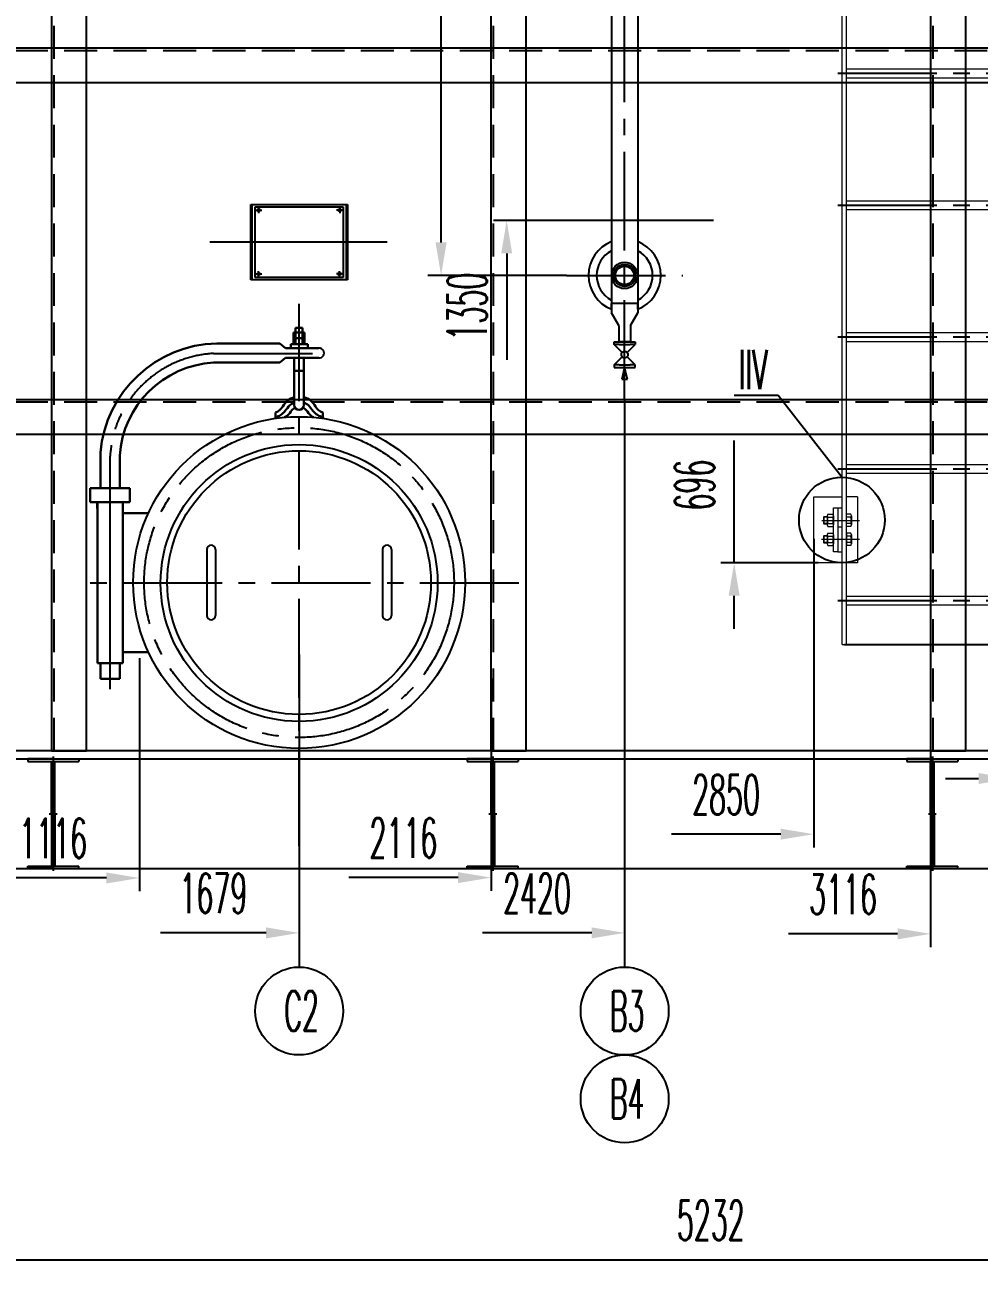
# Model space of a CAD drawing. Header units: inches. Extents: x 8294 to 197443, y -58940 to 12235.
# Drawn here: x 176081 to 178251, y -49722 to -46882 of the extents above; entities that cross this region are included whole.
import ezdxf
from ezdxf.enums import TextEntityAlignment as Align

# ---------------------------------------------------------------- set-up
doc = ezdxf.new("R2010")
doc.units = ezdxf.units.IN
doc.header["$LTSCALE"] = 300
for name, pattern in [('CENTER', [2, 1.25, -0.25, 0.25, -0.25]), ('CENTER2', [1.125, 0.75, -0.125, 0.125, -0.125]), ('DASHED2', [0.375, 0.25, -0.125])]:
    doc.linetypes.add(name, pattern=pattern)
for name, color, linetype in [('1轮廓实线层', 7, 'Continuous'), ('3中心线层', 1, 'CENTER'), ('7标注层', 4, 'Continuous'), ('CENTER', 1, 'CENTER'), ('DIM', 3, 'Continuous')]:
    doc.layers.add(name, color=color, linetype=linetype)
for name, color, linetype, lineweight in [('DRAWING', 7, 'Continuous', 30), ('ST_MA_EQUI', 7, 'Continuous', 15), ('图层1', 7, 'Continuous', 30)]:
    doc.layers.add(name, color=color, linetype=linetype, lineweight=lineweight)
doc.styles.add('cooec', font='romans.shx', dxfattribs={"width": 0.5, "bigfont": 'hztxt.shx'})
doc.styles.add('残雪', font='romans.shx', dxfattribs={"width": 0.5, "bigfont": 'hztxt.shx'})
doc.dimstyles.new('JEREH-单箭头', dxfattribs={"dimscale": 30, "dimtxt": 3, "dimasz": 2.5, "dimexe": 1, "dimexo": 0, "dimgap": 1.5, "dimtad": 1, "dimjust": 2, "dimdec": 0, "dimzin": 0, "dimdsep": 46, "dimtxsty": '残雪', "dimcen": 2.5, "dimse1": 1, "dimsd1": 1, "dimclrd": 130, "dimclre": 130, "dimclrt": 3, "dimadec": 0, "dimazin": 0, "dimtfac": 0.714286, "dimtdec": 0, "dimtmove": 0, "dimatfit": 3, "dimfxl": 1, "dimtzin": 0, "dimlwd": -1, "dimlwe": -1, "dimarcsym": 0})
doc.dimstyles.new('副本 JEREH-双', dxfattribs={"dimscale": 30, "dimtxt": 3, "dimasz": 2.5, "dimexe": 1, "dimexo": 0, "dimgap": 1.5, "dimtad": 1, "dimdec": 0, "dimzin": 0, "dimdsep": 46, "dimtxsty": 'cooec', "dimcen": 2.5, "dimclrd": 130, "dimclre": 130, "dimclrt": 3, "dimadec": 0, "dimazin": 0, "dimtfac": 0.714286, "dimtdec": 0, "dimtmove": 0, "dimatfit": 3, "dimfxl": 1, "dimtzin": 0, "dimlwd": -1, "dimlwe": -1, "dimarcsym": 0})

# ---------------------------------------------------------------- blocks, each defined once
blk = doc.blocks.new('A$C7E0533BE')
at = {"layer": '7标注层', "linetype": 'DASHED2'}
blk.add_line((2078.6, 2636.8), (2078.6, -1363.2), dxfattribs=at)
at = {"layer": '7标注层'}
blk.add_lwpolyline([(2004.6, -1363.2), (2084.6, -1363.2), (2084.6, 2636.8), (2004.6, 2636.8)], close=True, dxfattribs=at)
blk = doc.blocks.new('A$C55394B92')
at = {"layer": '7标注层', "linetype": 'DASHED2'}
blk.add_line((0, -6), (5192, -6), dxfattribs=at)
at = {"layer": '7标注层'}
blk.add_lwpolyline([(5192, 0), (5192, -80), (0, -80), (0, 0)], close=True, dxfattribs=at)
blk = doc.blocks.new('A$C7E4D7AD5')
at = {"lineweight": -3}
for p, q in [((-24.2, -151), (24.2, -151)), ((13.5, -151), (-13.5, -151)), ((13.5, -151), (-13.5, -151))]:
    blk.add_line(p, q, dxfattribs=at)
at = {"layer": '7标注层', "color": 1, "linetype": 'CENTER2'}
for p, q in [((0, -281), (0, 2843.2)), ((-132.1, 0), (132.1, 0))]:
    blk.add_line(p, q, dxfattribs=at)
at = {"layer": '图层1', "lineweight": -3}
for p, q in [((-30, 2663.7), (-30, -85.4)), ((30, 2663.7), (30, -85.4)), ((0, 0), (0, 0)), ((30, -64), (-30, -64)), ((-30, -76.9), (-30, -64)), ((30, -76.9), (30, -64)), ((-27.2, -90.3), (-30, -85.4)), ((-13.5, -114), (-30, -85.4)), ((13.5, -114), (30, -85.4)), ((27.2, -90.3), (30, -85.4)), ((-13.5, -114), (-13.5, -151)), ((13.5, -114), (13.5, -151)), ((-24.2, -157.3), (-24.2, -151)), ((-5.4, -175.2), (-24.2, -157.3)), ((-12.3, -157.3), (-24.2, -157.3)), ((-12.3, -157.3), (12.3, -157.3)), ((5.4, -175.2), (24.2, -157.3)), ((24.2, -157.3), (12.3, -157.3)), ((24.2, -151), (24.2, -157.3)), ((-24.2, -203.4), (-5.4, -185.5)), ((24.2, -203.4), (5.4, -185.5)), ((-24.2, -203.4), (-24.2, -209.7)), ((-12.3, -203.4), (-24.2, -203.4)), ((-24.2, -209.7), (24.2, -209.7)), ((-12.3, -203.4), (12.3, -203.4)), ((0, -209.7), (-6.7, -235.9)), ((6.7, -235.9), (0, -209.7)), ((24.2, -203.4), (12.3, -203.4)), ((24.2, -209.7), (24.2, -203.4)), ((-6.7, -235.9), (6.7, -235.9)), ((-6.7, -235.9), (6.7, -235.9))]:
    blk.add_line(p, q, dxfattribs=at)
for centre, radius in [((0, 0), 30), ((0, 0), 25), ((0, 0), 21), ((0, -180.3), 7.48)]:
    blk.add_circle(centre, radius, dxfattribs=at)
for radius, start, end in [(82.5, 111.3237, 248.6763), (82.5, 291.3237, 68.6763), (82.5, 291.3237, 68.6763), (82.5, 291.3237, 68.6763), (63.7, 118.0725, 241.9275), (63.7, 298.0725, 61.9275)]:
    blk.add_arc((0, 0), radius, start, end, dxfattribs=at)
blk = doc.blocks.new('A$C2849611A')
at = {"layer": '1轮廓实线层'}
for p, q in [((0, 0), (0, -6)), ((58, 0), (0, 0)), ((0, -6), (116, -6)), ((50, 0), (66, 0)), ((54, -125), (54, -6)), ((58, 0), (116, 0)), ((62, -125), (62, -6)), ((116, 0), (116, -6)), ((54, -125), (54, -244)), ((62, -125), (62, -244)), ((0, -250), (0, -244)), ((0, -244), (116, -244)), ((58, -250), (0, -250)), ((50, -250), (66, -250)), ((58, -250), (116, -250)), ((116, -250), (116, -244))]:
    blk.add_line(p, q, dxfattribs=at)
at = {"layer": '3中心线层'}
for p, q in [((58, 5), (58, -255)), ((49, -125), (67, -125))]:
    blk.add_line(p, q, dxfattribs=at)
blk = doc.blocks.new('A$C22745D0A')
at = {"layer": '7标注层', "color": 1, "linetype": 'CENTER2'}
for p, q in [((-220, 1210), (220, 1210)), ((-220, 910), (220, 910)), ((-220, 610), (220, 610)), ((-220, 310), (220, 310)), ((-220, 10), (220, 10))]:
    blk.add_line(p, q, dxfattribs=at)
at = {"layer": 'ST_MA_EQUI', "color": 7}
for p, q in [((-210, -90), (-210, 1960)), ((-200, -90), (-200, 1960)), ((-200, 1220), (200, 1220)), ((-200, 1200), (200, 1200)), ((-200, 920), (200, 920)), ((-200, 900), (200, 900)), ((-200, 620), (200, 620)), ((-200, 600), (200, 600)), ((-200, 320), (200, 320)), ((-200, 300), (200, 300)), ((-275, 246), (-210, 246)), ((-275, 96), (-275, 246)), ((-175, 246), (-200, 246)), ((-175, 246), (-175, 96)), ((-251.9, 200.5), (-252.9, 199.5)), ((-244.1, 199.5), (-252.9, 199.5)), ((-252.9, 199.5), (-252.9, 185.5)), ((-244.1, 200.5), (-251.9, 200.5)), ((-251.9, 200.5), (-251.9, 184.5)), ((-244.1, 202.9), (-244.1, 182.1)), ((-243, 206.4), (-231.1, 206.4)), ((-243, 199.5), (-231.1, 199.5)), ((-230, 121), (-230, 221)), ((-230, 221), (-220, 221)), ((-230, 202.9), (-230, 182.1)), ((-220, 221), (-210, 221)), ((-220, 221), (-220, 121)), ((-190.3, 206.4), (-200, 206.4)), ((-190.3, 199.5), (-200, 199.5)), ((-189.2, 202.9), (-189.2, 182.1)), ((-256.5, 192.5), (-170.6, 192.5)), ((-252.9, 185.5), (-251.9, 184.5)), ((-244.1, 185.5), (-252.9, 185.5)), ((-251.9, 184.5), (-244.1, 184.5)), ((-243, 185.6), (-231.1, 185.6)), ((-243, 178.7), (-231.1, 178.7)), ((-220, 177.9), (-210, 177.9)), ((-190.3, 185.6), (-200, 185.6)), ((-190.3, 178.7), (-200, 178.7)), ((-257, 149.5), (-170.6, 149.5)), ((-251.9, 157.5), (-252.9, 156.5)), ((-244.1, 156.5), (-252.9, 156.5)), ((-252.9, 156.5), (-252.9, 142.5)), ((-252.9, 142.5), (-251.9, 141.5)), ((-244.1, 142.5), (-252.9, 142.5)), ((-244.1, 157.5), (-251.9, 157.5)), ((-251.9, 157.5), (-251.9, 141.5)), ((-244.1, 159.9), (-244.1, 139.1)), ((-243, 163.3), (-231.1, 163.3)), ((-243, 156.4), (-231.1, 156.4)), ((-243, 142.5), (-231.1, 142.5)), ((-230, 159.9), (-230, 139.1)), ((-190.3, 163.3), (-200, 163.3)), ((-200, 163.3), (-200, 135.6)), ((-190.3, 156.4), (-200, 156.4)), ((-190.3, 142.5), (-200, 142.5)), ((-189.2, 159.9), (-189.2, 139.1)), ((-251.9, 141.5), (-244.1, 141.5)), ((-243, 135.6), (-231.1, 135.6)), ((-220, 121), (-230, 121)), ((-220, 121), (-210, 121)), ((-190.3, 135.6), (-200, 135.6)), ((-210, 96), (-275, 96)), ((-175, 96), (-200, 96)), ((-200, 20), (200, 20)), ((-200, 0), (200, 0)), ((-210, -90), (-200, -90))]:
    blk.add_line(p, q, dxfattribs=at)
for centre, radius, start, end in [((-238, 202.9), 6.13, 145.6158, 214.3842), ((-221.2, 192.5), 22.9, 162.412, 197.588), ((-236.1, 202.9), 6.13, 325.6158, 34.3842), ((-252.9, 192.5), 22.9, 342.412, 17.588), ((-195.4, 202.9), 6.13, 325.6158, 34.3842), ((-212.2, 192.5), 22.9, 342.412, 17.588), ((-238, 182.1), 6.13, 145.6158, 214.3842), ((-236.1, 182.1), 6.13, 325.6158, 34.3842), ((-195.4, 182.1), 6.13, 325.6158, 34.3842), ((-238, 159.9), 6.13, 145.6158, 214.3842), ((-221.2, 149.5), 22.9, 162.412, 197.588), ((-238, 139.1), 6.13, 145.6158, 214.3842), ((-236.1, 159.9), 6.13, 325.6158, 34.3842), ((-252.9, 149.5), 22.9, 342.412, 17.588), ((-236.1, 139.1), 6.13, 325.6158, 34.3842), ((-195.4, 159.9), 6.13, 325.6158, 34.3842), ((-212.2, 149.5), 22.9, 342.412, 17.588), ((-195.4, 139.1), 6.13, 325.6158, 34.3842)]:
    blk.add_arc(centre, radius, start, end, dxfattribs=at)
blk = doc.blocks.new('A$C0BCF288D')
for p, q in [((-210, 75), (-210, -75)), ((-190, 75), (-190, -75)), ((190, 75), (190, -75)), ((210, 75), (210, -75))]:
    blk.add_line(p, q)
blk.add_circle((0, 0), 377.5)
for centre, radius, start, end in [((45.9, 522.4), 11, 264.5707, 95.4293), ((-200, 75), 10, 0, 180), ((200, 75), 10, 0, 180), ((-200, -75), 10, 180, 0), ((200, -75), 10, 180, 0)]:
    blk.add_arc(centre, radius, start, end)
at = {"layer": '1轮廓实线层'}
blk.add_line((-460, 183), (-460, 168.8), dxfattribs=at)
blk.add_circle((0, 0), 300, dxfattribs=at)
at = {"layer": '7标注层', "color": 1, "linetype": 'CENTER2'}
blk.add_line((-194.8, 521.4), (55.3, 521.4), dxfattribs=at)
blk.add_circle((0, 0), 352.5, dxfattribs=at)
at = {"layer": '7标注层'}
blk.add_circle((0, -1), 315, dxfattribs=at)
at = {"layer": '7标注层', "color": 1, "linetype": 'CENTER2'}
blk.add_arc((-181.8, 273.1), 248.6, 92.9847, 176.6126, dxfattribs=at)
at = {"layer": 'CENTER', "linetype": 'CENTER2', "ltscale": 100}
blk.add_line((-430, -242.5), (-430, 287.8), dxfattribs=at)
at = {"layer": 'DRAWING', "lineweight": 30, "ltscale": 5}
for p, q in [((-12.4, 569.4), (0, 569.4)), ((-12.4, 542.7), (-12.4, 569.4)), ((-8.1, 542.7), (-8.1, 579.7)), ((12.4, 569.4), (0, 569.4)), ((8.1, 542.7), (8.1, 579.7)), ((12.4, 542.7), (12.4, 569.4)), ((-18.8, 533.4), (-18.8, 542.7)), ((-18.8, 542.7), (0, 542.7)), ((12.4, 556), (-12.4, 556)), ((20, 542.7), (0, 542.7))]:
    blk.add_line(p, q, dxfattribs=at)
at = {"layer": 'DRAWING', "ltscale": 5}
for p, q in [((8.1, 579.7), (-8.1, 579.7)), ((20, 542.7), (20, 533.4))]:
    blk.add_line(p, q, dxfattribs=at)
at = {"layer": 'DRAWING', "lineweight": 30, "ltscale": 10}
for p, q in [((-43.6, 544.4), (-187.4, 544.4)), ((-43.6, 544.4), (-31.2, 533.4)), ((44.9, 533.4), (-31.2, 533.4)), ((44.9, 511.4), (-31.2, 511.4)), ((-11.1, 511.4), (-11.1, 404.2)), ((11.1, 511.4), (11.1, 404.2)), ((-43.6, 500.5), (-194.7, 500.5)), ((11.1, 481.9), (-11.1, 481.9)), ((-53.7, 387.4), (-53.7, 373.9)), ((53.7, 387.4), (53.7, 373.7)), ((-451.9, 214.7), (-451.9, 296.1)), ((-407.9, 214.7), (-407.9, 288.9)), ((-475.2, 214.7), (-384.8, 214.7)), ((-475.2, 183), (-475.2, 214.7)), ((-384.8, 214.7), (-384.8, 183)), ((-384.8, 183), (-475.2, 183)), ((-458.8, 183), (-458.8, -183)), ((-401.1, 183), (-401.1, -183)), ((-401.1, 158), (-342.8, 158)), ((-401.1, -158), (-342.8, -158)), ((-401.1, -183), (-458.8, -183)), ((-451.9, -219), (-451.9, -183)), ((-407.9, -219), (-407.9, -183)), ((-451.9, -219), (-407.9, -219))]:
    blk.add_line(p, q, dxfattribs=at)
at = {"layer": 'DRAWING', "lineweight": 30}
blk.add_line((-43.6, 500.5), (-31.2, 511.4), dxfattribs=at)
at = {"layer": 'DRAWING', "lineweight": 30, "ltscale": 10}
for centre, radius, start, end in [((-180.9, 272.5), 272, 91.3684, 175.0155), ((-181.8, 274.2), 226.7, 93.2696, 176.2862), ((0, 404.2), 11.1, 180, 0)]:
    blk.add_arc(centre, radius, start, end, dxfattribs=at)
for points, knots in [([(-53.7, 387.4), (-46.6, 388.2), (-37.6, 400.2), (-27.5, 415.2), (-16.6, 420.6), (-11.1, 422.1)], [0, 0, 0, 0, 21.299691, 38.563944, 55.648982, 55.648982, 55.648982, 55.648982]), ([(-53.7, 376.8), (-45.3, 377.8), (-32.6, 387.5), (-23.3, 402.8), (-14.8, 408.4), (-11.1, 409.5)], [0, 0, 0, 0, 25.417407, 42.68166, 54.290812, 54.290812, 54.290812, 54.290812]), ([(-32.9, 376.4), (-30.8, 377.1), (-23.6, 380.7), (-18.8, 390.9), (-11.9, 396.9), (-9.1, 397.7)], [5.993798, 5.993798, 5.993798, 5.993798, 12.395667, 29.65992, 38.424767, 38.424767, 38.424767, 38.424767]), ([(32.9, 376.3), (30.9, 377), (23.6, 380.7), (18.8, 390.9), (11.9, 396.9), (9.1, 397.7)], [5.925966, 5.925966, 5.925966, 5.925966, 12.425043, 29.689297, 38.454144, 38.454144, 38.454144, 38.454144]), ([(53.7, 387.4), (46.6, 388.2), (37.6, 400.2), (27.5, 415.2), (16.6, 420.6), (11.1, 422.1)], [0, 0, 0, 0, 21.299691, 38.563944, 55.648982, 55.648982, 55.648982, 55.648982]), ([(53.7, 376.8), (45.3, 377.8), (32.6, 387.5), (23.3, 402.8), (14.8, 408.4), (11.1, 409.5)], [0, 0, 0, 0, 25.417407, 42.68166, 54.290812, 54.290812, 54.290812, 54.290812])]:
    blk.add_open_spline(points, degree=3, knots=knots, dxfattribs=at)
blk = doc.blocks.new('*D32')
at = {"layer": '7标注层', "color": 130, "transparency": 16777216}
for p, q in [((176341, -48322.8), (176341, -48853)), ((176266, -48823), (176023.8, -48823))]:
    blk.add_line(p, q, dxfattribs=at)
blk.add_solid([(176266, -48810.5), (176266, -48835.5), (176341, -48823)], dxfattribs=at)
at = {"layer": 'Defpoints', "color": 0, "transparency": 16777216}
for p in [(176341, -48322.8), (175225, -48696.8), (176341, -48823)]:
    blk.add_point(p, dxfattribs=at)
at = {"layer": '7标注层', "color": 3, "transparency": 16777216, "insert": (176144.9, -48733), "char_height": 90, "attachment_point": 5, "style": '残雪'}
blk.add_mtext('1116', dxfattribs=at)
blk = doc.blocks.new('*D33')
at = {"layer": '7标注层', "color": 130, "transparency": 16777216}
for p, q in [((177141, -48369), (177141, -48852.2)), ((177066, -48822.2), (176817.4, -48822.2))]:
    blk.add_line(p, q, dxfattribs=at)
blk.add_solid([(177066, -48809.7), (177066, -48834.7), (177141, -48822.2)], dxfattribs=at)
at = {"layer": 'Defpoints', "color": 0, "transparency": 16777216}
for p in [(177141, -48369), (175025, -48735.5), (177141, -48822.2)]:
    blk.add_point(p, dxfattribs=at)
at = {"layer": '7标注层', "color": 3, "transparency": 16777216, "insert": (176941.7, -48732.2), "char_height": 90, "attachment_point": 5, "style": '残雪'}
blk.add_mtext('2116', dxfattribs=at)
blk = doc.blocks.new('*D34')
at = {"layer": '7标注层', "color": 130, "transparency": 16777216}
for p, q in [((178141, -48451), (178141, -48980.2)), ((178066, -48950.2), (177817.4, -48950.2))]:
    blk.add_line(p, q, dxfattribs=at)
blk.add_solid([(178066, -48937.7), (178066, -48962.7), (178141, -48950.2)], dxfattribs=at)
at = {"layer": 'Defpoints', "color": 0, "transparency": 16777216}
for p in [(178141, -48451), (175025, -48894), (178141, -48950.2)]:
    blk.add_point(p, dxfattribs=at)
at = {"layer": '7标注层', "color": 3, "transparency": 16777216, "insert": (177941.7, -48860.2), "char_height": 90, "attachment_point": 5, "style": '残雪'}
blk.add_mtext('3116', dxfattribs=at)
blk = doc.blocks.new('*D35')
at = {"layer": '7标注层', "color": 130, "transparency": 16777216}
for p, q in [((179141, -48317.8), (179141, -48852.2)), ((178991, -48822.2), (179066, -48822.2)), ((179141, -48822.2), (179464.5, -48822.2))]:
    blk.add_line(p, q, dxfattribs=at)
blk.add_solid([(179066, -48809.7), (179066, -48834.7), (179141, -48822.2)], dxfattribs=at)
at = {"layer": 'Defpoints', "color": 0, "transparency": 16777216}
for p in [(179141, -48317.8), (175025, -48735.5), (179141, -48822.2)]:
    blk.add_point(p, dxfattribs=at)
at = {"layer": '7标注层', "color": 3, "transparency": 16777216, "insert": (179340.2, -48732.2), "char_height": 90, "attachment_point": 5, "style": '残雪'}
blk.add_mtext('4116', dxfattribs=at)
blk = doc.blocks.new('*D46')
at = {"layer": '7标注层', "color": 130, "transparency": 16777216}
for p, q in [((176704.4, -48314.7), (176704.4, -48978)), ((176629.4, -48948), (176389.4, -48948))]:
    blk.add_line(p, q, dxfattribs=at)
blk.add_solid([(176629.4, -48935.5), (176629.4, -48960.5), (176704.4, -48948)], dxfattribs=at)
at = {"layer": 'Defpoints', "color": 0, "transparency": 16777216}
for p in [(176704.4, -48314.7), (175025, -48894), (176704.4, -48948)]:
    blk.add_point(p, dxfattribs=at)
at = {"layer": '7标注层', "color": 3, "transparency": 16777216, "insert": (176509.4, -48858), "char_height": 90, "attachment_point": 5, "style": '残雪'}
blk.add_mtext('1679', dxfattribs=at)
blk = doc.blocks.new('*D47')
at = {"layer": '7标注层', "color": 130, "transparency": 16777216}
for p, q in [((177445, -48379.3), (177445, -48978)), ((177370, -48948), (177121.4, -48948))]:
    blk.add_line(p, q, dxfattribs=at)
blk.add_solid([(177370, -48935.5), (177370, -48960.5), (177445, -48948)], dxfattribs=at)
at = {"layer": 'Defpoints', "color": 0, "transparency": 16777216}
for p in [(177445, -48379.3), (175025, -48894), (177445, -48948)]:
    blk.add_point(p, dxfattribs=at)
at = {"layer": '7标注层', "color": 3, "transparency": 16777216, "insert": (177245.7, -48858), "char_height": 90, "attachment_point": 5, "style": '残雪'}
blk.add_mtext('2420', dxfattribs=at)
blk = doc.blocks.new('*D48')
at = {"layer": '7标注层', "color": 130, "transparency": 16777216}
for p, q in [((178945, -48084), (178945, -48853)), ((178870, -48823), (178621.4, -48823))]:
    blk.add_line(p, q, dxfattribs=at)
blk.add_solid([(178870, -48810.5), (178870, -48835.5), (178945, -48823)], dxfattribs=at)
at = {"layer": 'Defpoints', "color": 0, "transparency": 16777216}
for p in [(178945, -48084), (175025, -48735.5), (178945, -48823)]:
    blk.add_point(p, dxfattribs=at)
at = {"layer": '7标注层', "color": 3, "transparency": 16777216, "insert": (178745.7, -48733), "char_height": 90, "attachment_point": 5, "style": '残雪'}
blk.add_mtext('3920', dxfattribs=at)
blk = doc.blocks.new('*D50')
at = {"layer": '7标注层', "color": 130, "transparency": 16777216}
for p, q in [((177647.5, -47326.8), (177146.7, -47326.8)), ((177176.7, -47401.8), (177176.7, -47643.9))]:
    blk.add_line(p, q, dxfattribs=at)
blk.add_solid([(177164.2, -47401.8), (177189.2, -47401.8), (177176.7, -47326.8)], dxfattribs=at)
at = {"layer": 'Defpoints', "color": 0, "transparency": 16777216}
for p in [(177176.7, -47326.8), (177647.5, -47326.8), (175041.6, -48676.8)]:
    blk.add_point(p, dxfattribs=at)
at = {"layer": '7标注层', "color": 3, "transparency": 16777216, "insert": (177086.7, -47522.9), "char_height": 90, "attachment_point": 5, "rotation": 90, "style": '残雪'}
blk.add_mtext('1350', dxfattribs=at)
blk = doc.blocks.new('*D53')
at = {"layer": '7标注层', "color": 130, "transparency": 16777216}
for p, q in [((177313.6, -44951.5), (176997.4, -44951.5)), ((177027.4, -47376.8), (177027.4, -45026.5)), ((177312.8, -47451.8), (176997.4, -47451.8))]:
    blk.add_line(p, q, dxfattribs=at)
for points in [[(177014.9, -45026.5), (177039.9, -45026.5), (177027.4, -44951.5)], [(177014.9, -47376.8), (177039.9, -47376.8), (177027.4, -47451.8)]]:
    blk.add_solid(points, dxfattribs=at)
at = {"layer": 'Defpoints', "color": 0, "transparency": 16777216}
for p in [(177027.4, -44951.5), (177313.6, -44951.5), (177312.8, -47451.8)]:
    blk.add_point(p, dxfattribs=at)
at = {"layer": '7标注层', "color": 3, "transparency": 16777216, "insert": (176937.4, -46201.6), "char_height": 90, "attachment_point": 5, "rotation": 90, "style": 'cooec'}
blk.add_mtext('2500±2', dxfattribs=at)
blk = doc.blocks.new('*D60')
at = {"layer": '7标注层', "color": 130, "transparency": 16777216}
for p, q in [((176745, -44136.9), (176745, -43610.4)), ((176670, -43640.4), (176427.8, -43640.4))]:
    blk.add_line(p, q, dxfattribs=at)
blk.add_solid([(176670, -43627.9), (176670, -43652.9), (176745, -43640.4)], dxfattribs=at)
at = {"layer": 'Defpoints', "color": 0, "transparency": 16777216}
for p in [(176745, -43640.4), (176745, -44136.9), (175025, -48894)]:
    blk.add_point(p, dxfattribs=at)
at = {"layer": '7标注层', "color": 3, "transparency": 16777216, "insert": (176548.9, -43550.4), "char_height": 90, "attachment_point": 5, "style": '残雪'}
blk.add_mtext('1720', dxfattribs=at)
blk = doc.blocks.new('*D61')
at = {"layer": '7标注层', "color": 130, "transparency": 16777216}
for p, q in [((177445.2, -43919.6), (177445.2, -43606.6)), ((177370.2, -43636.6), (177121.6, -43636.6))]:
    blk.add_line(p, q, dxfattribs=at)
blk.add_solid([(177370.2, -43624.1), (177370.2, -43649.1), (177445.2, -43636.6)], dxfattribs=at)
at = {"layer": 'Defpoints', "color": 0, "transparency": 16777216}
for p in [(177445.2, -43636.6), (177445.2, -43919.6), (175025, -48894)]:
    blk.add_point(p, dxfattribs=at)
at = {"layer": '7标注层', "color": 3, "transparency": 16777216, "insert": (177245.9, -43546.6), "char_height": 90, "attachment_point": 5, "style": '残雪'}
blk.add_mtext('2420', dxfattribs=at)
blk = doc.blocks.new('*D62')
at = {"layer": '7标注层', "color": 130, "transparency": 16777216}
for p, q in [((178725, -44199), (178725, -43590.3)), ((178575, -43620.3), (178650, -43620.3)), ((178725, -43620.3), (179048.5, -43620.3))]:
    blk.add_line(p, q, dxfattribs=at)
blk.add_solid([(178650, -43607.8), (178650, -43632.8), (178725, -43620.3)], dxfattribs=at)
at = {"layer": 'Defpoints', "color": 0, "transparency": 16777216}
for p in [(178725, -43620.3), (178725, -44199), (175025, -48894)]:
    blk.add_point(p, dxfattribs=at)
at = {"layer": '7标注层', "color": 3, "transparency": 16777216, "insert": (178924.2, -43530.3), "char_height": 90, "attachment_point": 5, "style": '残雪'}
blk.add_mtext('3700', dxfattribs=at)
blk = doc.blocks.new('*D64')
at = {"layer": '7标注层', "color": 130, "transparency": 16777216}
for p, q in [((177875, -48051.3), (177875, -48753.3)), ((177800, -48723.3), (177551.4, -48723.3))]:
    blk.add_line(p, q, dxfattribs=at)
blk.add_solid([(177800, -48710.8), (177800, -48735.8), (177875, -48723.3)], dxfattribs=at)
at = {"layer": 'Defpoints', "color": 0, "transparency": 16777216}
for p in [(177875, -48051.3), (177875, -48723.3), (175025, -48894)]:
    blk.add_point(p, dxfattribs=at)
at = {"layer": '7标注层', "color": 3, "transparency": 16777216, "insert": (177675.7, -48633.3), "char_height": 90, "attachment_point": 5, "style": '残雪'}
blk.add_mtext('2850', dxfattribs=at)
blk = doc.blocks.new('*D65')
at = {"layer": '7标注层', "color": 130, "transparency": 16777216}
for p, q in [((178325, -47905.8), (178325, -48626.7)), ((178175, -48596.7), (178250, -48596.7)), ((178325, -48596.7), (178648.5, -48596.7))]:
    blk.add_line(p, q, dxfattribs=at)
blk.add_solid([(178250, -48584.2), (178250, -48609.2), (178325, -48596.7)], dxfattribs=at)
at = {"layer": 'Defpoints', "color": 0, "transparency": 16777216}
for p in [(178325, -47905.8), (178325, -48596.7), (175025, -48735.5)]:
    blk.add_point(p, dxfattribs=at)
at = {"layer": '7标注层', "color": 3, "transparency": 16777216, "insert": (178524.2, -48506.7), "char_height": 90, "attachment_point": 5, "style": '残雪'}
blk.add_mtext('3300', dxfattribs=at)
blk = doc.blocks.new('*D66')
at = {"layer": '7标注层', "color": 130, "transparency": 16777216}
for p, q in [((177694.1, -48105.8), (177694.1, -47827.2)), ((177885, -48105.8), (177664.1, -48105.8)), ((177694.1, -48255.8), (177694.1, -48180.8))]:
    blk.add_line(p, q, dxfattribs=at)
blk.add_solid([(177681.6, -48180.8), (177706.6, -48180.8), (177694.1, -48105.8)], dxfattribs=at)
at = {"layer": 'Defpoints', "color": 0, "transparency": 16777216}
for p in [(177694.1, -48105.8), (177885, -48105.8), (177784.5, -48801.8)]:
    blk.add_point(p, dxfattribs=at)
at = {"layer": '7标注层', "color": 3, "transparency": 16777216, "insert": (177604.1, -47929), "char_height": 90, "attachment_point": 5, "rotation": 90, "style": '残雪'}
blk.add_mtext('696', dxfattribs=at)
blk = doc.blocks.new('*D67')
at = {"layer": '7标注层', "color": 130, "transparency": 16777216}
for p, q in [((177694.1, -45186.8), (177694.1, -44863.2)), ((177891.8, -45186.8), (177664.1, -45186.8)), ((177694.1, -45336.8), (177694.1, -45261.8))]:
    blk.add_line(p, q, dxfattribs=at)
blk.add_solid([(177681.6, -45261.8), (177706.6, -45261.8), (177694.1, -45186.8)], dxfattribs=at)
at = {"layer": 'Defpoints', "color": 0, "transparency": 16777216}
for p in [(177694.1, -45186.8), (177891.8, -45186.8), (177641, -48801.8)]:
    blk.add_point(p, dxfattribs=at)
at = {"layer": '7标注层', "color": 3, "transparency": 16777216, "insert": (177604.1, -44987.5), "char_height": 90, "attachment_point": 5, "rotation": 90, "style": '残雪'}
blk.add_mtext('3615', dxfattribs=at)
blk = doc.blocks.new('*D68')
at = {"layer": '7标注层', "color": 130, "transparency": 16777216}
for p, q in [((177874.3, -46241.8), (178566.5, -46241.8)), ((178536.5, -48216.8), (178536.5, -46316.8)), ((177945, -48291.8), (178566.5, -48291.8))]:
    blk.add_line(p, q, dxfattribs=at)
for points in [[(178524, -46316.8), (178549, -46316.8), (178536.5, -46241.8)], [(178524, -48216.8), (178549, -48216.8), (178536.5, -48291.8)]]:
    blk.add_solid(points, dxfattribs=at)
at = {"layer": 'Defpoints', "color": 0, "transparency": 16777216}
for p in [(177874.3, -46241.8), (178536.5, -46241.8), (177945, -48291.8)]:
    blk.add_point(p, dxfattribs=at)
at = {"layer": '7标注层', "color": 3, "transparency": 16777216, "insert": (178446.5, -47266.8), "char_height": 90, "attachment_point": 5, "rotation": 90, "style": 'cooec'}
blk.add_mtext('2050', dxfattribs=at)
blk = doc.blocks.new('*D95')
at = {"layer": '7标注层', "color": 130, "transparency": 16777216}
for p, q in [((180057, -48742.7), (180057, -48878.8)), ((179982, -48848.8), (179733.4, -48848.8))]:
    blk.add_line(p, q, dxfattribs=at)
blk.add_solid([(179982, -48836.3), (179982, -48861.3), (180057, -48848.8)], dxfattribs=at)
at = {"layer": 'Defpoints', "color": 0, "transparency": 16777216}
for p in [(180057, -48742.7), (180057, -48848.8), (175025, -48937.9)]:
    blk.add_point(p, dxfattribs=at)
at = {"layer": '7标注层', "color": 3, "transparency": 16777216, "insert": (179857.7, -48758.8), "char_height": 90, "attachment_point": 5, "style": '残雪'}
blk.add_mtext('5032', dxfattribs=at)
blk = doc.blocks.new('*D112')
at = {"layer": '7标注层', "color": 130, "transparency": 16777216}
for p, q in [((175025, -48542.8), (175025, -49722)), ((180257, -48548), (180257, -49722)), ((175100, -49692), (180182, -49692))]:
    blk.add_line(p, q, dxfattribs=at)
for points in [[(175100, -49679.5), (175100, -49704.5), (175025, -49692)], [(180182, -49679.5), (180182, -49704.5), (180257, -49692)]]:
    blk.add_solid(points, dxfattribs=at)
at = {"layer": 'Defpoints', "color": 0, "transparency": 16777216}
for p in [(175025, -48542.8), (180257, -48548), (180257, -49692)]:
    blk.add_point(p, dxfattribs=at)
at = {"layer": '7标注层', "color": 3, "transparency": 16777216, "insert": (177641, -49602), "char_height": 90, "attachment_point": 5, "style": 'cooec'}
blk.add_mtext('5232', dxfattribs=at)

msp = doc.modelspace()

# ---------------------------------------------------------------- linework, layer by layer
at = {"color": 1, "linetype": 'CENTER', "lineweight": -3, "ltscale": 30}
msp.add_line((176904.8, -47376), (176501.4, -47376), dxfattribs=at)
at = {"color": 2}
for p, q in [((177794.1, -47725), (177694.1, -47725)), ((177939.2, -47910.9), (177794.1, -47725))]:
    msp.add_line(p, q, dxfattribs=at)
msp.add_circle((176704.4, -48150.8), 377.5)
msp.add_circle((177939.2, -48008.4), 97.4, dxfattribs=at)
at = {"layer": '1轮廓实线层', "color": 2, "lineweight": -3, "ltscale": 5}
for p, q in [((176594.4, -47461.5), (176594.4, -47290.5)), ((176594.4, -47290.5), (176814.4, -47290.5)), ((176597.4, -47461.5), (176597.4, -47290.5)), ((176604.4, -47456.5), (176604.4, -47295.5)), ((176604.4, -47295.5), (176804.4, -47295.5)), ((176605.9, -47303.5), (176619.4, -47303.5)), ((176612.4, -47298), (176612.4, -47310)), ((176803.2, -47303.5), (176789.7, -47303.5)), ((176796.7, -47298), (176796.7, -47310)), ((176804.4, -47295.5), (176804.4, -47456.5)), ((176811.4, -47290.5), (176811.4, -47461.5)), ((176814.4, -47290.5), (176814.4, -47461.5)), ((176804.4, -47456.5), (176604.4, -47456.5)), ((176605.9, -47448.5), (176619.4, -47448.5)), ((176612.4, -47454), (176612.4, -47442)), ((176802.9, -47448.5), (176789.4, -47448.5)), ((176796.4, -47454), (176796.4, -47442)), ((176796.4, -47454), (176796.4, -47442)), ((176814.4, -47461.5), (176594.4, -47461.5))]:
    msp.add_line(p, q, dxfattribs=at)
for centre in [(176612.4, -47303.5), (176796.7, -47303.5), (176612.4, -47448.5), (176796.4, -47448.5)]:
    msp.add_circle(centre, 3, dxfattribs=at)
at = {"layer": '1轮廓实线层'}
msp.add_circle((176704.4, -48150.8), 300, dxfattribs=at)
at = {"layer": '7标注层', "color": 1, "linetype": 'CENTER2'}
for p, q in [((176704.4, -48750.3), (176704.4, -47516.1)), ((177204.4, -48151.8), (176204.4, -48151.8))]:
    msp.add_line(p, q, dxfattribs=at)
at = {"layer": '7标注层'}
for p, q in [((177445, -47732.8), (177445, -49025.8)), ((176704.4, -48551.8), (176704.4, -49025.8)), ((175025, -48801.8), (180257, -48801.8))]:
    msp.add_line(p, q, dxfattribs=at)
for points in [[(175141, -44533.8), (180141, -44533.8), (180141, -48533.8), (175141, -48533.8)], [(175025, -48551.8), (180257, -48551.8), (180257, -48533.8), (175025, -48533.8)]]:
    msp.add_lwpolyline(points, close=True, dxfattribs=at)
at = {"layer": '7标注层', "color": 1, "linetype": 'CENTER2'}
msp.add_circle((176704.4, -48150.8), 352.5, dxfattribs=at)
at = {"layer": '7标注层'}
for centre, radius in [((176704.4, -48151.8), 315), ((176704.4, -49125.8), 100), ((177445, -49125.8), 100), ((177445, -49325.8), 100)]:
    msp.add_circle(centre, radius, dxfattribs=at)

# ---------------------------------------------------------------- block references
for name, p in [('A$C22745D0A', (178150, -48201.8)), ('A$C7E4D7AD5', (177445, -47451.8)), ('A$C55394B92', (175045, -46933.8)), ('A$C0BCF288D', (176704.4, -48150.8)), ('A$C55394B92', (175045, -47733.8)), ('A$C2849611A', (176087, -48551.8)), ('A$C2849611A', (177087, -48551.8)), ('A$C2849611A', (178087, -48551.8))]:
    msp.add_blockref(name, p, dxfattribs=at)
at = {"layer": '7标注层', "rotation": 180}
for p in [(178225.5, -45897), (179225.5, -45897), (180225.5, -45897)]:
    msp.add_blockref('A$C7E0533BE', p, dxfattribs=at)

# ---------------------------------------------------------------- texts
at = {"color": 2, "style": 'cooec', "width": 0.5}
msp.add_text('IIV', height=90, dxfattribs=at).set_placement((177737.4, -47665.9), align=Align.MIDDLE)
at = {"layer": 'DIM', "lineweight": -3, "ltscale": 80, "style": '残雪', "width": 0.5}
for s, p in [('C2', (176710.2, -49125.5)), ('B3', (177450.7, -49125.5)), ('B4', (177450.7, -49325.5))]:
    msp.add_text(s, height=90, dxfattribs=at).set_placement(p, align=Align.MIDDLE_CENTER)

# ---------------------------------------------------------------- dimensions: what is measured, and where the dimension line sits
at = {"layer": '7标注层'}
for base, p1, p2, picture, middle in [((178725, -43620.3), (175025, -48894), (178725, -44199), '*D62', (178924.2, -43620.3)), ((178325, -48596.7), (175025, -48735.5), (178325, -47905.8), '*D65', (178524.2, -48596.7)), ((179141, -48822.2), (175025, -48735.5), (179141, -48317.8), '*D35', (179340.2, -48822.2))]:
    dim = msp.add_linear_dim(base=base, p1=p1, p2=p2, dimstyle='JEREH-单箭头', dxfattribs=at)
    dim.commit()
    dim.dimension.update_dxf_attribs({"geometry": picture, "text_midpoint": middle, "dimtype": 160})
for base, p1, p2, dimstyle, picture, middle in [((177445.2, -43636.6), (175025, -48894), (177445.2, -43919.6), 'JEREH-单箭头', '*D61', (177245.9, -43546.6)), ((176745, -43640.4), (175025, -48894), (176745, -44136.9), 'JEREH-单箭头', '*D60', (176548.9, -43550.4)), ((177875, -48723.3), (175025, -48894), (177875, -48051.3), 'JEREH-单箭头', '*D64', (177675.7, -48633.3)), ((178945, -48823), (175025, -48735.5), (178945, -48084), 'JEREH-单箭头', '*D48', (178745.7, -48733)), ((176704.4, -48948), (175025, -48894), (176704.4, -48314.7), 'JEREH-单箭头', '*D46', (176509.4, -48858)), ((176341, -48823), (175225, -48696.8), (176341, -48322.8), 'JEREH-单箭头', '*D32', (176144.9, -48733)), ((177141, -48822.2), (175025, -48735.5), (177141, -48369), 'JEREH-单箭头', '*D33', (176941.7, -48732.2)), ((177445, -48948), (175025, -48894), (177445, -48379.3), 'JEREH-单箭头', '*D47', (177245.7, -48858)), ((178141, -48950.2), (175025, -48894), (178141, -48451), 'JEREH-单箭头', '*D34', (177941.7, -48860.2)), ((180257, -49692), (175025, -48542.8), (180257, -48548), '副本 JEREH-双', '*D112', (177641, -49602)), ((180057, -48848.8), (175025, -48937.9), (180057, -48742.7), 'JEREH-单箭头', '*D95', (179857.7, -48758.8))]:
    dim = msp.add_linear_dim(base=base, p1=p1, p2=p2, dimstyle=dimstyle, dxfattribs=at)
    dim.commit()
    dim.dimension.update_dxf_attribs({"geometry": picture, "text_midpoint": middle})
for base, p1, p2, picture, middle in [((177694.1, -45186.8), (177641, -48801.8), (177891.8, -45186.8), '*D67', (177694.1, -44987.5)), ((177694.1, -48105.8), (177784.5, -48801.8), (177885, -48105.8), '*D66', (177694.1, -47929))]:
    dim = msp.add_linear_dim(base=base, p1=p1, p2=p2, angle=90, dimstyle='JEREH-单箭头', dxfattribs=at)
    dim.commit()
    dim.dimension.update_dxf_attribs({"geometry": picture, "text_midpoint": middle, "dimtype": 160})
dim = msp.add_linear_dim(base=(177027.4, -44951.5), p1=(177312.8, -47451.8), p2=(177313.6, -44951.5), angle=90, text='<>±2', dimstyle='副本 JEREH-双', dxfattribs=at)
dim.commit()
dim.dimension.update_dxf_attribs({"geometry": '*D53', "text_midpoint": (176937.4, -46201.6)})
for base, p1, p2, dimstyle, picture, middle in [((178536.5, -46241.8), (177945, -48291.8), (177874.3, -46241.8), '副本 JEREH-双', '*D68', (178446.5, -47266.8)), ((177176.7, -47326.8), (175041.6, -48676.8), (177647.5, -47326.8), 'JEREH-单箭头', '*D50', (177086.7, -47522.9))]:
    dim = msp.add_linear_dim(base=base, p1=p1, p2=p2, angle=90, dimstyle=dimstyle, dxfattribs=at)
    dim.commit()
    dim.dimension.update_dxf_attribs({"geometry": picture, "text_midpoint": middle})

doc.saveas('drawing.dxf')
